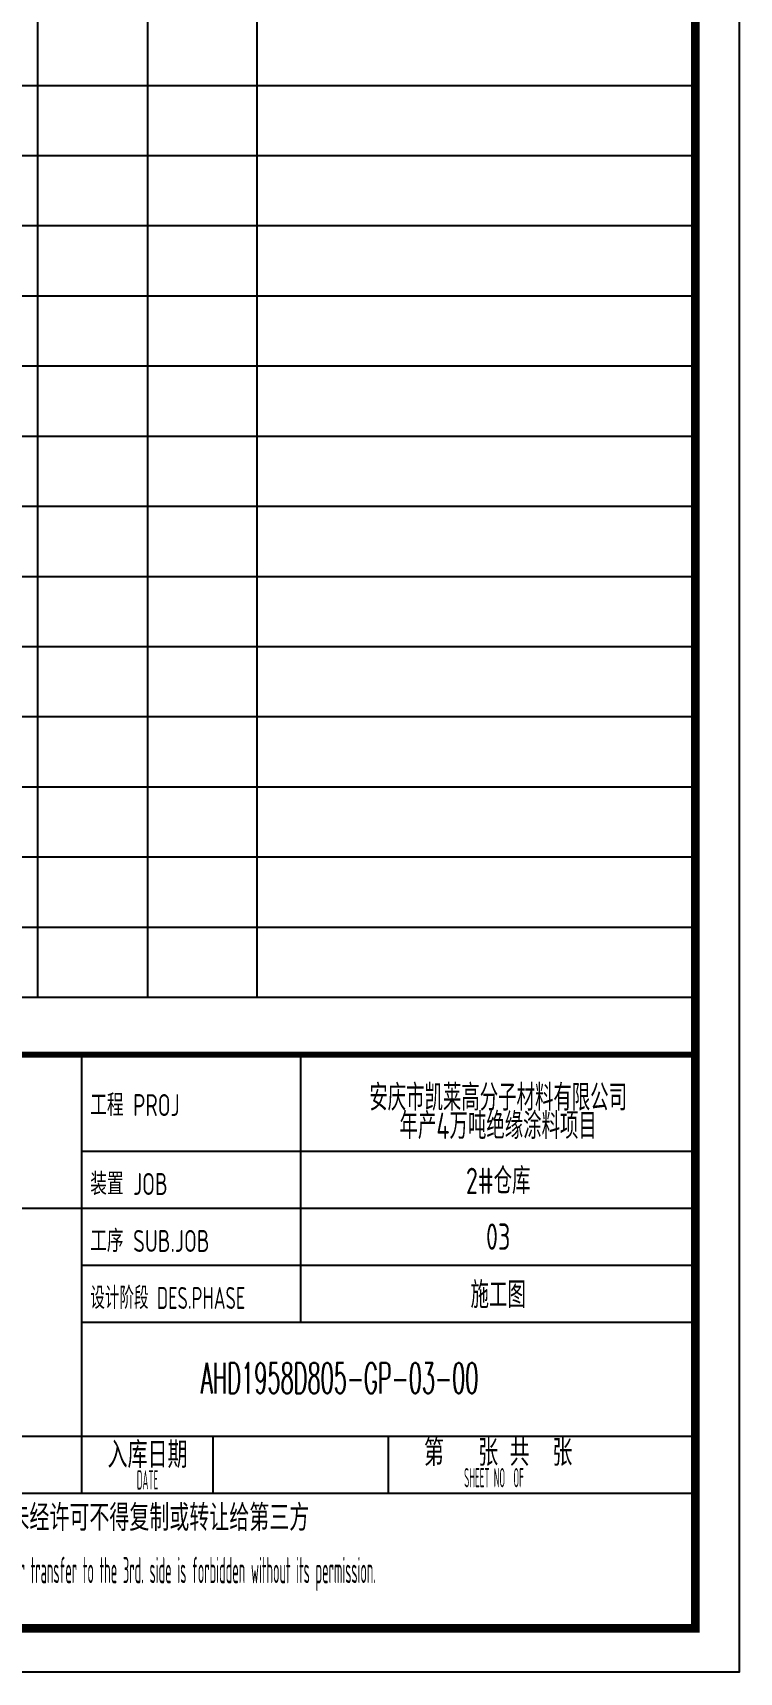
# Model space of a CAD drawing. Extents: x 4682119 to 9193858, y -786075 to -318274.
# Drawn here: x 4712489 to 4720548, y -347974 to -329274 of the extents above; entities that cross this region are included whole.
import ezdxf
from ezdxf.enums import TextEntityAlignment as Align

# ---------------------------------------------------------------- set-up
doc = ezdxf.new("R2010")
doc.units = 0
doc.header["$LTSCALE"] = 1000
doc.header["$MEASUREMENT"] = 0
doc.layers.get('0').update_dxf_attribs({"linetype": 'CONTINUOUS'})
for name, color, linetype in [('AXIS', 3, 'CONTINUOUS'), ('DIM_SYMB', 3, 'CONTINUOUS'), ('图框', 255, 'CONTINUOUS')]:
    doc.layers.add(name, color=color, linetype=linetype)
doc.styles.add('DIM_FONT', font='SIMPLEX', dxfattribs={"width": 0.7, "bigfont": 'GBCBIG'})
doc.styles.add('sceie', font='sceie.shx', dxfattribs={"width": 0.7, "bigfont": 'sceic.shx'})
doc.styles.add('TSSD_Rein', font='Tssdeng.shx', dxfattribs={"width": 0.7, "bigfont": 'hztxt.shx'})

msp = doc.modelspace()

# ---------------------------------------------------------------- linework, layer by layer
at = {"color": 0}
for p, q in [((4712548.2, -340274.4), (4712548.2, -320274.4)), ((4715048.2, -340274.4), (4715048.2, -320274.4)), ((4713798.2, -321874.4), (4713798.2, -340274.4)), ((4702048.2, -329874.4), (4720048.2, -329874.4)), ((4702048.2, -329874.4), (4720048.2, -329874.4)), ((4702048.2, -330674.4), (4720048.2, -330674.4)), ((4702048.2, -331474.4), (4720048.2, -331474.4)), ((4702048.2, -332274.4), (4720048.2, -332274.4)), ((4702048.2, -333074.4), (4720048.2, -333074.4)), ((4702048.2, -333874.4), (4720048.2, -333874.4)), ((4702048.2, -334674.4), (4720048.2, -334674.4)), ((4702048.2, -335474.4), (4720048.2, -335474.4)), ((4702048.2, -336274.4), (4720048.2, -336274.4)), ((4702048.2, -337074.4), (4720048.2, -337074.4)), ((4702048.2, -337874.4), (4720048.2, -337874.4)), ((4702048.2, -338674.4), (4720048.2, -338674.4)), ((4702048.2, -339474.4), (4720048.2, -339474.4)), ((4702048.2, -340274.4), (4720048.2, -340274.4))]:
    msp.add_line(p, q, dxfattribs=at)
for p, q in [((4713048.2, -345930.4), (4713048.2, -340930.4)), ((4715548.2, -343980.4), (4715548.2, -340930.4)), ((4720048.2, -340930.4), (4720048.2, -347474.4)), ((4713048.2, -342030.4), (4720048.2, -342030.4)), ((4702048.2, -342680.4), (4713048.2, -342680.4)), ((4713048.2, -342680.4), (4720048.2, -342680.4)), ((4713048.2, -343330.4), (4720048.2, -343330.4)), ((4713048.2, -343980.4), (4720048.2, -343980.4)), ((4707548.2, -345280.4), (4720048.2, -345280.4)), ((4714548.2, -345930.4), (4714548.2, -345280.4)), ((4716548.2, -345930.4), (4716548.2, -345280.4)), ((4702048.2, -345930.4), (4720048.2, -345930.4)), ((4702048.2, -347474.4), (4720048.2, -347474.4))]:
    msp.add_line(p, q)
at = {"const_width": 70}
msp.add_lwpolyline([(4720048.2, -340930.4), (4702048.2, -340930.4)], dxfattribs=at)
at = {"layer": '图框', "color": 0}
msp.add_lwpolyline([(4699548.2, -347974.4), (4699548.2, -318274.4), (4720548.2, -318274.4), (4720548.2, -347974.4)], close=True, dxfattribs=at)
at = {"layer": '图框', "color": 0, "const_width": 100}
msp.add_lwpolyline([(4702048.2, -347474.4), (4720048.2, -347474.4), (4720048.2, -318774.4), (4702048.2, -318774.4)], close=True, dxfattribs=at)

# ---------------------------------------------------------------- texts
at = {"style": 'sceie'}
for s, width, p in [('工程 PROJ', 0.8, (4713145.1, -341630.4)), ('装置 JOB', 0.8, (4713145.1, -342530.4)), ('工序 SUB.JOB', 0.8, (4713145.1, -343180.4)), ('设计阶段 DES.PHASE', 0.7, (4713145.1, -343830.4))]:
    msp.add_text(s, height=250, dxfattribs=dict(at, width=width)).set_placement(p)
for s, height, width, p in [('入库日期', 300, 0.8, (4713798.2, -345480.4)), ('DATE', 220, 0.4, (4713798.2, -345780.4)), ('SHEET NO  OF  ', 220, 0.4, (4717798.2, -345755.4)), ('本文件专有权属安徽华东化工医药工程有限责任公司所有,未经许可不得复制或转让给第三方', 300, 0.8, (4711048.2, -346230.4)), ('The proprietary right of this document belongs to Anhui Huadong Chemical And Medical Engineering  Co.,Ltd.  and any replication or transfer to the 3rd. side is forbidden without its permission. ', 300, 0.4, (4710145, -346853.9))]:
    msp.add_text(s, height=height, dxfattribs=dict(at, width=width)).set_placement(p, align=Align.MIDDLE)
at = {"color": 0, "style": 'sceie', "width": 0.8}
msp.add_text('第   张 共  张', height=300, dxfattribs=at).set_placement((4717798.2, -345455.4), align=Align.MIDDLE)
at = {"layer": 'AXIS', "style": 'TSSD_Rein', "width": 0.7}
for s, p in [('安庆市凯莱高分子材料有限公司', (4717798.2, -341402.8)), ('年产4万吨绝缘涂料项目', (4717798.2, -341725.8)), ('2#仓库', (4717798.2, -342355.4)), ('03', (4717798.2, -343005.4)), ('施工图', (4717798.2, -343655.4))]:
    msp.add_text(s, height=300, dxfattribs=at).set_placement(p, align=Align.MIDDLE)
at = {"layer": 'DIM_SYMB', "color": 7, "style": 'DIM_FONT', "width": 0.5}
msp.add_text('AHD1958D805-GP-03-00', height=350, dxfattribs=at).set_placement((4714408, -344794.6))

doc.saveas('drawing.dxf')
